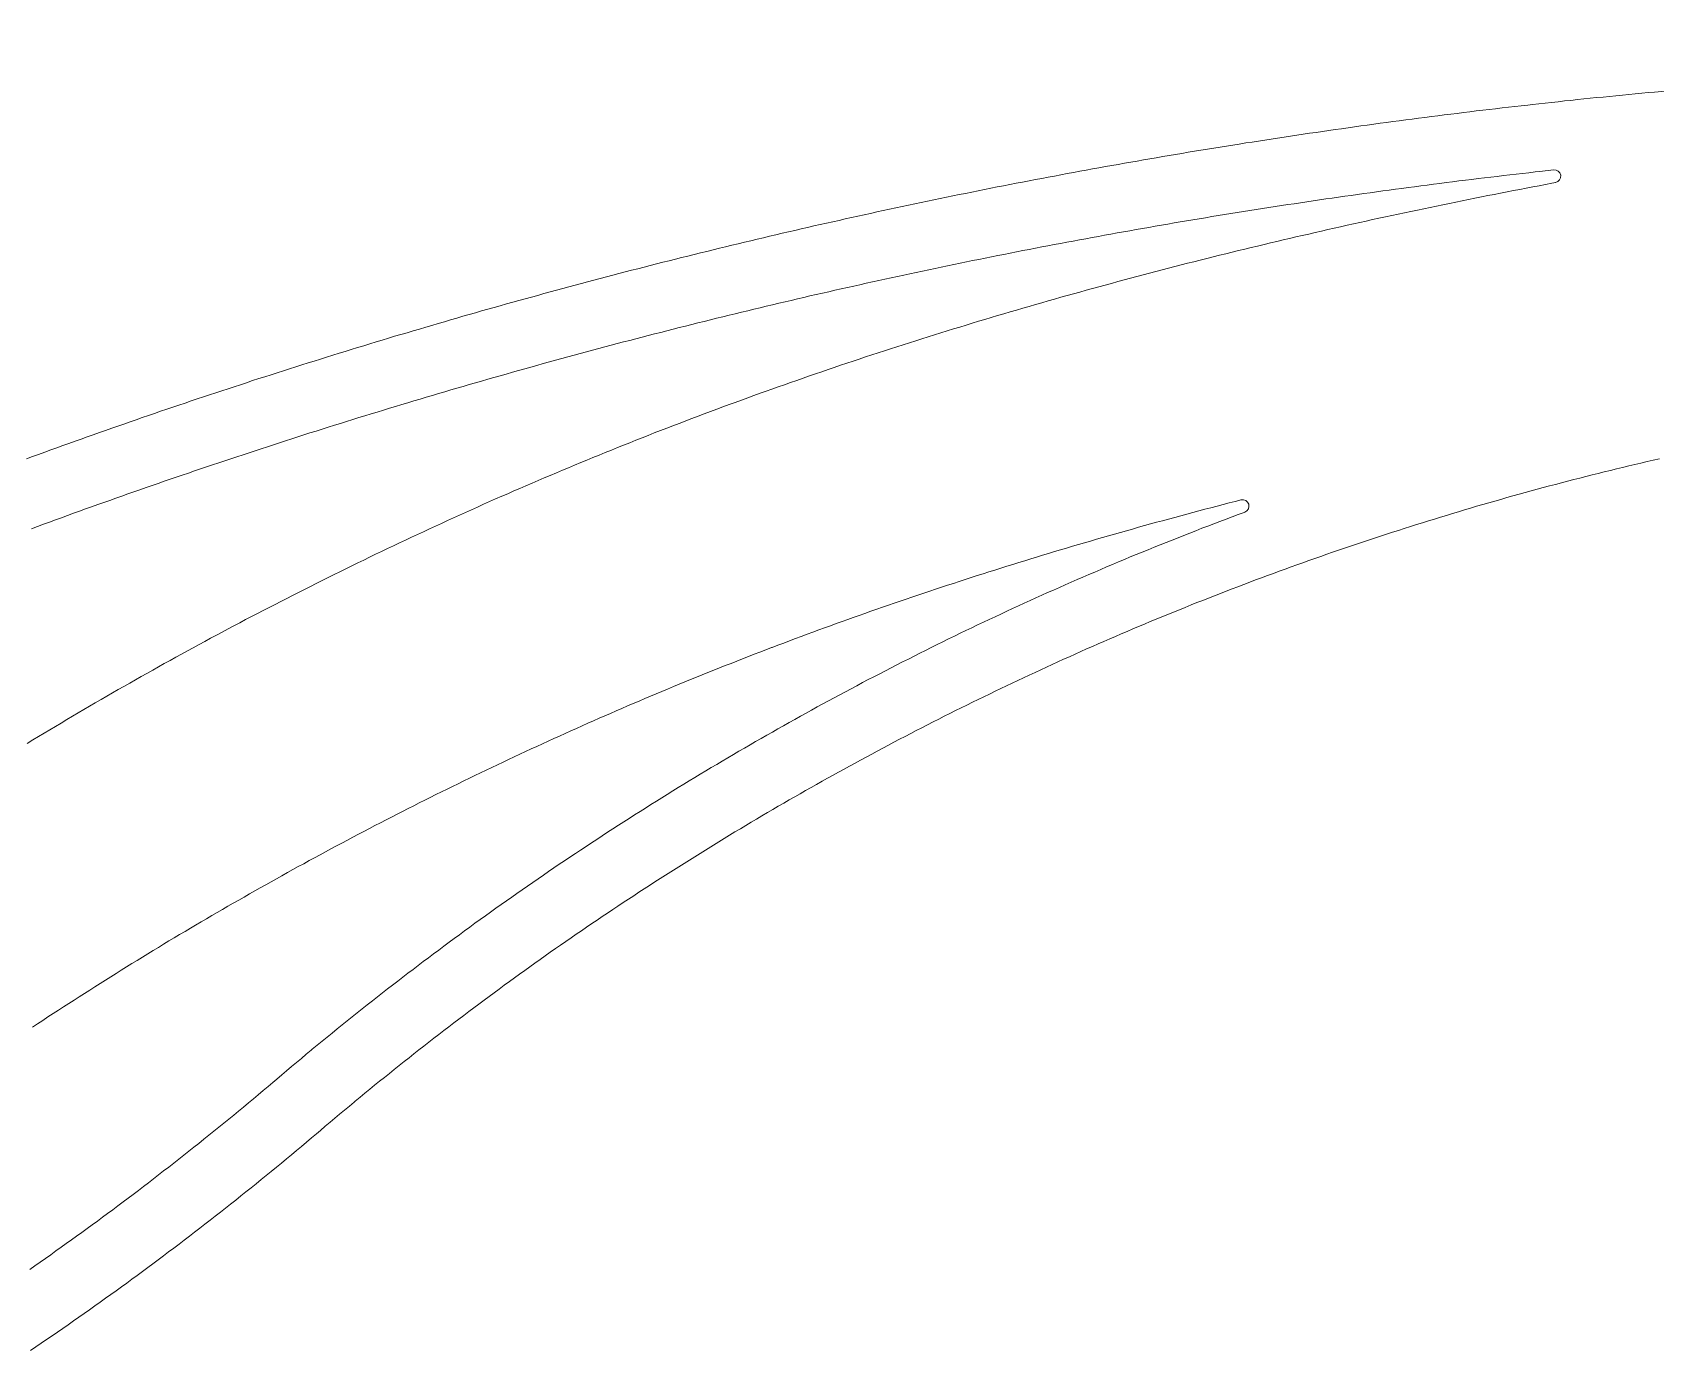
# Model space of a CAD drawing. Header units: millimetres. Extents: x 152904052 to 153933663, y 538271515 to 539240469.
# Drawn here: x 153537954 to 153540486, y 539137341 to 539139396 of the extents above; entities that cross this region are included whole.
import ezdxf

# ---------------------------------------------------------------- set-up
doc = ezdxf.new("R2010")
doc.units = ezdxf.units.MM
doc.layers.add('BORD', color=7, linetype='Continuous')

msp = doc.modelspace()

# ---------------------------------------------------------------- linework, layer by layer
at = {"layer": 'BORD', "color": 137, "lineweight": 0, "flags": 128}
for points in [[(153541489.7, 539139396.2), (153540484.4, 539139303.3), (153540484.4, 539139303.3), (153540474.4, 539139302.4), (153540464.3, 539139301.5), (153540454.3, 539139300.5), (153540444.2, 539139299.6), (153540434.2, 539139298.6), (153540424.1, 539139297.6), (153540414.1, 539139296.6), (153540404.1, 539139295.6), (153540394, 539139294.6), (153540384, 539139293.6), (153540374, 539139292.5), (153540363.9, 539139291.5), (153540353.9, 539139290.4), (153540343.8, 539139289.4), (153540333.8, 539139288.3), (153540323.8, 539139287.2), (153540313.8, 539139286.1), (153540303.7, 539139285), (153540293.7, 539139283.9), (153540286.5, 539139283.1), (153540276.5, 539139282), (153540266.5, 539139280.8), (153540256.4, 539139279.7), (153540246.4, 539139278.5), (153540236.4, 539139277.3), (153540226.4, 539139276.2), (153540216.4, 539139275), (153540206.3, 539139273.8), (153540196.3, 539139272.6), (153540186.3, 539139271.3), (153540176.3, 539139270.1), (153540166.3, 539139268.9), (153540156.3, 539139267.6), (153540146.3, 539139266.4), (153540136.2, 539139265.1), (153540126.2, 539139263.8), (153540116.2, 539139262.5), (153540106.2, 539139261.2), (153540096.2, 539139259.9), (153540086.2, 539139258.6), (153540076.2, 539139257.3), (153540066.2, 539139255.9), (153540056.2, 539139254.6), (153540046.2, 539139253.2), (153540036.2, 539139251.8), (153540026.2, 539139250.4), (153540016.2, 539139249.1), (153540006.2, 539139247.7), (153539996.2, 539139246.2), (153539986.3, 539139244.8), (153539976.3, 539139243.4), (153539966.3, 539139241.9), (153539956.3, 539139240.5), (153539946.3, 539139239), (153539936.3, 539139237.6), (153539926.4, 539139236.1), (153539916.4, 539139234.6), (153539906.4, 539139233.1), (153539896.4, 539139231.6), (153539886.4, 539139230.1), (153539876.5, 539139228.5), (153539866.5, 539139227), (153539856.5, 539139225.4), (153539846.6, 539139223.9), (153539836.6, 539139222.3), (153539826.6, 539139220.7), (153539816.7, 539139219.1), (153539806.7, 539139217.5), (153539796.7, 539139215.9), (153539786.8, 539139214.3), (153539776.8, 539139212.7), (153539766.9, 539139211), (153539756.9, 539139209.4), (153539747, 539139207.7), (153539737, 539139206.1), (153539727.1, 539139204.4), (153539717.1, 539139202.7), (153539707.2, 539139201), (153539697.2, 539139199.3), (153539687.3, 539139197.6), (153539677.3, 539139195.8), (153539667.4, 539139194.1), (153539657.5, 539139192.3), (153539647.5, 539139190.6), (153539637.6, 539139188.8), (153539627.7, 539139187), (153539617.7, 539139185.2), (153539607.8, 539139183.4), (153539597.9, 539139181.6), (153539588, 539139179.8), (153539578, 539139178), (153539568.1, 539139176.1), (153539558.2, 539139174.3), (153539548.3, 539139172.4), (153539538.4, 539139170.6), (153539528.4, 539139168.7), (153539518.5, 539139166.8), (153539508.6, 539139164.9), (153539498.7, 539139163), (153539488.8, 539139161.1), (153539478.9, 539139159.1), (153539469, 539139157.2), (153539459.1, 539139155.3), (153539449.2, 539139153.3), (153539439.3, 539139151.3), (153539429.4, 539139149.3), (153539419.5, 539139147.4), (153539409.6, 539139145.4), (153539399.7, 539139143.4), (153539389.9, 539139141.3), (153539380, 539139139.3), (153539370.1, 539139137.3), (153539360.2, 539139135.2), (153539350.3, 539139133.2), (153539340.5, 539139131.1), (153539330.6, 539139129), (153539320.7, 539139126.9), (153539310.8, 539139124.8), (153539301, 539139122.7), (153539291.1, 539139120.6), (153539281.2, 539139118.5), (153539271.4, 539139116.4), (153539261.5, 539139114.2), (153539251.7, 539139112.1), (153539241.8, 539139109.9), (153539232, 539139107.7), (153539222.1, 539139105.5), (153539212.3, 539139103.3), (153539202.4, 539139101.1), (153539192.6, 539139098.9), (153539182.7, 539139096.7), (153539172.9, 539139094.5), (153539163.1, 539139092.2), (153539153.2, 539139090), (153539143.4, 539139087.7), (153539133.6, 539139085.4), (153539123.7, 539139083.1), (153539113.9, 539139080.8), (153539104.1, 539139078.5), (153539094.3, 539139076.2), (153539084.4, 539139073.9), (153539074.6, 539139071.6), (153539064.8, 539139069.2), (153539055, 539139066.9), (153539045.2, 539139064.5), (153539035.4, 539139062.1), (153539025.6, 539139059.8), (153539015.8, 539139057.4), (153539006, 539139055), (153538996.2, 539139052.6), (153538986.4, 539139050.1), (153538976.6, 539139047.7), (153538966.8, 539139045.3), (153538957, 539139042.8), (153538947.2, 539139040.3), (153538937.4, 539139037.9), (153538927.7, 539139035.4), (153538917.9, 539139032.9), (153538908.1, 539139030.4), (153538898.3, 539139027.9), (153538888.6, 539139025.4), (153538878.8, 539139022.9), (153538869, 539139020.3), (153538859.3, 539139017.8), (153538849.5, 539139015.2), (153538839.7, 539139012.6), (153538830, 539139010.1), (153538820.2, 539139007.5), (153538810.5, 539139004.9), (153538800.7, 539139002.3), (153538791, 539138999.7), (153538781.3, 539138997), (153538771.5, 539138994.4), (153538761.8, 539138991.8), (153538752, 539138989.1), (153538742.3, 539138986.4), (153538732.6, 539138983.8), (153538722.9, 539138981.1), (153538713.1, 539138978.4), (153538703.4, 539138975.7), (153538693.7, 539138973), (153538684, 539138970.2), (153538674.3, 539138967.5), (153538664.6, 539138964.8), (153538654.8, 539138962), (153538645.1, 539138959.2), (153538635.4, 539138956.5), (153538625.7, 539138953.7), (153538616, 539138950.9), (153538606.4, 539138948.1), (153538596.7, 539138945.3), (153538587, 539138942.5), (153538577.3, 539138939.6), (153538567.6, 539138936.8), (153538557.9, 539138933.9), (153538548.3, 539138931.1), (153538538.6, 539138928.2), (153538528.9, 539138925.3), (153538519.2, 539138922.5), (153538509.6, 539138919.6), (153538499.9, 539138916.6), (153538490.3, 539138913.7), (153538480.6, 539138910.8), (153538470.9, 539138907.9), (153538461.3, 539138904.9), (153538451.6, 539138902), (153538442, 539138899), (153538432.4, 539138896), (153538422.7, 539138893), (153538413.1, 539138890), (153538403.5, 539138887), (153538393.8, 539138884), (153538384.2, 539138881), (153538374.6, 539138878), (153538365, 539138874.9), (153538355.3, 539138871.9), (153538345.7, 539138868.8), (153538336.1, 539138865.7), (153538326.5, 539138862.7), (153538316.9, 539138859.6), (153538307.3, 539138856.5), (153538297.7, 539138853.4), (153538288.1, 539138850.2), (153538278.5, 539138847.1), (153538268.9, 539138844), (153538259.3, 539138840.8), (153538249.8, 539138837.7), (153538240.2, 539138834.5), (153538230.6, 539138831.3), (153538221, 539138828.1), (153538211.4, 539138824.9), (153538201.9, 539138821.7), (153538192.3, 539138818.5), (153538182.8, 539138815.3), (153538173.2, 539138812.1), (153538163.6, 539138808.8), (153538154.1, 539138805.6), (153538144.5, 539138802.3), (153538135, 539138799), (153538125.5, 539138795.7), (153538115.9, 539138792.5), (153538106.4, 539138789.2), (153538096.9, 539138785.8), (153538087.3, 539138782.5), (153538077.8, 539138779.2), (153538068.3, 539138775.9), (153538058.8, 539138772.5), (153538049.2, 539138769.1), (153538039.7, 539138765.8), (153538030.2, 539138762.4), (153538020.7, 539138759), (153538011.2, 539138755.6), (153538001.7, 539138752.2), (153537992.2, 539138748.8), (153537982.7, 539138745.4), (153537973.3, 539138741.9), (153537963.8, 539138738.5), (153537954.3, 539138735), (153537944.8, 539138731.6)], [(153540326.9, 539139181.9), (153540305.3, 539139179.6), (153540298.2, 539139178.8), (153540288.3, 539139177.6), (153540278.4, 539139176.5), (153540268.5, 539139175.4), (153540258.5, 539139174.2), (153540248.6, 539139173.1), (153540238.7, 539139171.9), (153540228.8, 539139170.7), (153540218.9, 539139169.5), (153540209, 539139168.3), (153540199.1, 539139167.1), (153540189.2, 539139165.9), (153540179.2, 539139164.7), (153540169.3, 539139163.4), (153540159.4, 539139162.2), (153540149.5, 539139160.9), (153540139.6, 539139159.7), (153540129.7, 539139158.4), (153540119.8, 539139157.1), (153540109.9, 539139155.8), (153540100, 539139154.5), (153540090.1, 539139153.2), (153540080.2, 539139151.8), (153540070.3, 539139150.5), (153540060.4, 539139149.2), (153540050.5, 539139147.8), (153540040.6, 539139146.4), (153540030.8, 539139145.1), (153540020.9, 539139143.7), (153540011, 539139142.3), (153540001.1, 539139140.9), (153539991.2, 539139139.5), (153539981.3, 539139138), (153539971.4, 539139136.6), (153539961.6, 539139135.2), (153539951.7, 539139133.7), (153539941.8, 539139132.2), (153539931.9, 539139130.8), (153539922.1, 539139129.3), (153539912.2, 539139127.8), (153539902.3, 539139126.3), (153539892.5, 539139124.8), (153539882.6, 539139123.2), (153539872.7, 539139121.7), (153539862.9, 539139120.2), (153539853, 539139118.6), (153539843.1, 539139117), (153539833.3, 539139115.5), (153539823.4, 539139113.9), (153539813.6, 539139112.3), (153539803.7, 539139110.7), (153539793.8, 539139109.1), (153539784, 539139107.4), (153539774.1, 539139105.8), (153539764.3, 539139104.2), (153539754.4, 539139102.5), (153539744.6, 539139100.8), (153539734.8, 539139099.2), (153539724.9, 539139097.5), (153539715.1, 539139095.8), (153539705.2, 539139094.1), (153539695.4, 539139092.4), (153539685.6, 539139090.7), (153539675.7, 539139088.9), (153539665.9, 539139087.2), (153539656.1, 539139085.4), (153539646.2, 539139083.7), (153539636.4, 539139081.9), (153539626.6, 539139080.1), (153539616.8, 539139078.3), (153539606.9, 539139076.5), (153539597.1, 539139074.7), (153539587.3, 539139072.9), (153539577.5, 539139071.1), (153539567.7, 539139069.2), (153539557.9, 539139067.4), (153539548.1, 539139065.5), (153539538.2, 539139063.7), (153539528.4, 539139061.8), (153539518.6, 539139059.9), (153539508.8, 539139058), (153539499, 539139056.1), (153539489.2, 539139054.2), (153539479.4, 539139052.2), (153539469.6, 539139050.3), (153539459.8, 539139048.4), (153539450.1, 539139046.4), (153539440.3, 539139044.4), (153539430.5, 539139042.4), (153539420.7, 539139040.5), (153539410.9, 539139038.5), (153539401.1, 539139036.5), (153539391.3, 539139034.4), (153539381.6, 539139032.4), (153539371.8, 539139030.4), (153539362, 539139028.3), (153539352.2, 539139026.3), (153539342.5, 539139024.2), (153539332.7, 539139022.1), (153539322.9, 539139020.1), (153539313.2, 539139018), (153539303.4, 539139015.9), (153539293.7, 539139013.7), (153539283.9, 539139011.6), (153539274.2, 539139009.5), (153539264.4, 539139007.3), (153539254.7, 539139005.2), (153539244.9, 539139003), (153539235.2, 539139000.9), (153539225.4, 539138998.7), (153539215.7, 539138996.5), (153539205.9, 539138994.3), (153539196.2, 539138992.1), (153539186.5, 539138989.9), (153539176.7, 539138987.6), (153539167, 539138985.4), (153539157.3, 539138983.1), (153539147.5, 539138980.9), (153539137.8, 539138978.6), (153539128.1, 539138976.3), (153539118.4, 539138974), (153539108.7, 539138971.7), (153539098.9, 539138969.4), (153539089.2, 539138967.1), (153539079.5, 539138964.8), (153539069.8, 539138962.4), (153539060.1, 539138960.1), (153539050.4, 539138957.7), (153539040.7, 539138955.4), (153539031, 539138953), (153539021.3, 539138950.6), (153539011.6, 539138948.2), (153539001.9, 539138945.8), (153538992.2, 539138943.4), (153538982.6, 539138941), (153538972.9, 539138938.5), (153538963.2, 539138936.1), (153538953.5, 539138933.6), (153538943.8, 539138931.2), (153538934.2, 539138928.7), (153538924.5, 539138926.2), (153538914.8, 539138923.7), (153538905.2, 539138921.2), (153538895.5, 539138918.7), (153538885.8, 539138916.2), (153538876.2, 539138913.7), (153538866.5, 539138911.1), (153538856.9, 539138908.6), (153538847.2, 539138906), (153538837.6, 539138903.4), (153538827.9, 539138900.9), (153538818.3, 539138898.3), (153538808.6, 539138895.7), (153538799, 539138893.1), (153538789.4, 539138890.4), (153538779.7, 539138887.8), (153538770.1, 539138885.2), (153538760.5, 539138882.5), (153538750.8, 539138879.9), (153538741.2, 539138877.2), (153538731.6, 539138874.5), (153538722, 539138871.8), (153538712.4, 539138869.1), (153538702.8, 539138866.4), (153538693.1, 539138863.7), (153538683.5, 539138861), (153538673.9, 539138858.3), (153538664.3, 539138855.5), (153538654.7, 539138852.8), (153538645.1, 539138850), (153538635.6, 539138847.2), (153538626, 539138844.5), (153538616.4, 539138841.7), (153538606.8, 539138838.9), (153538597.2, 539138836.1), (153538587.6, 539138833.2), (153538578.1, 539138830.4), (153538568.5, 539138827.6), (153538558.9, 539138824.7), (153538549.3, 539138821.9), (153538539.8, 539138819), (153538530.2, 539138816.1), (153538520.7, 539138813.2), (153538511.1, 539138810.3), (153538501.6, 539138807.4), (153538492, 539138804.5), (153538482.5, 539138801.6), (153538472.9, 539138798.7), (153538463.4, 539138795.7), (153538453.8, 539138792.8), (153538444.3, 539138789.8), (153538434.8, 539138786.8), (153538425.2, 539138783.8), (153538415.7, 539138780.8), (153538406.2, 539138777.8), (153538396.7, 539138774.8), (153538387.1, 539138771.8), (153538377.6, 539138768.8), (153538368.1, 539138765.7), (153538358.6, 539138762.7), (153538349.1, 539138759.6), (153538339.6, 539138756.6), (153538330.1, 539138753.5), (153538320.6, 539138750.4), (153538311.1, 539138747.3), (153538301.6, 539138744.2), (153538292.1, 539138741.1), (153538282.7, 539138738), (153538273.2, 539138734.8), (153538263.7, 539138731.7), (153538254.2, 539138728.5), (153538244.8, 539138725.4), (153538235.3, 539138722.2), (153538225.8, 539138719), (153538216.4, 539138715.8), (153538206.9, 539138712.6), (153538197.5, 539138709.4), (153538188, 539138706.2), (153538178.6, 539138703), (153538169.1, 539138699.7), (153538159.7, 539138696.5), (153538150.2, 539138693.2), (153538140.8, 539138689.9), (153538131.4, 539138686.7), (153538121.9, 539138683.4), (153538112.5, 539138680.1), (153538103.1, 539138676.8), (153538093.7, 539138673.5), (153538084.2, 539138670.2), (153538074.8, 539138666.8), (153538065.4, 539138663.5), (153538056, 539138660.1), (153538046.6, 539138656.8), (153538037.2, 539138653.4), (153538027.8, 539138650), (153538018.4, 539138646.6), (153538009, 539138643.2), (153537999.7, 539138639.8), (153537990.3, 539138636.4), (153537980.9, 539138633), (153537971.5, 539138629.5), (153537962.1, 539138626.1), (153537952.8, 539138622.6)], [(153537946, 539138287.8), (153537954.8, 539138293.2), (153537963.6, 539138298.5), (153537972.4, 539138303.8), (153537981.3, 539138309.1), (153537990.1, 539138314.4), (153537999, 539138319.7), (153538007.8, 539138325), (153538016.7, 539138330.2), (153538025.6, 539138335.4), (153538034.5, 539138340.7), (153538043.4, 539138345.9), (153538052.3, 539138351), (153538061.2, 539138356.2), (153538070.1, 539138361.4), (153538079.1, 539138366.5), (153538088, 539138371.7), (153538097, 539138376.8), (153538105.9, 539138381.9), (153538114.9, 539138387), (153538123.9, 539138392), (153538132.8, 539138397.1), (153538141.8, 539138402.1), (153538150.8, 539138407.2), (153538159.8, 539138412.2), (153538168.9, 539138417.2), (153538177.9, 539138422.2), (153538186.9, 539138427.1), (153538196, 539138432.1), (153538205, 539138437), (153538214.1, 539138441.9), (153538223.1, 539138446.9), (153538232.2, 539138451.7), (153538241.3, 539138456.6), (153538250.4, 539138461.5), (153538259.5, 539138466.3), (153538268.6, 539138471.2), (153538277.7, 539138476), (153538286.8, 539138480.8), (153538296, 539138485.6), (153538305.1, 539138490.4), (153538314.2, 539138495.1), (153538323.4, 539138499.9), (153538332.6, 539138504.6), (153538341.7, 539138509.3), (153538350.9, 539138514), (153538360.1, 539138518.7), (153538369.3, 539138523.4), (153538378.5, 539138528), (153538387.7, 539138532.7), (153538396.9, 539138537.3), (153538406.1, 539138541.9), (153538415.3, 539138546.5), (153538424.6, 539138551.1), (153538433.8, 539138555.6), (153538443.1, 539138560.2), (153538452.3, 539138564.7), (153538461.6, 539138569.2), (153538470.9, 539138573.7), (153538480.2, 539138578.2), (153538489.4, 539138582.7), (153538498.7, 539138587.2), (153538508, 539138591.6), (153538517.4, 539138596), (153538526.7, 539138600.4), (153538536, 539138604.8), (153538545.3, 539138609.2), (153538554.7, 539138613.6), (153538564, 539138617.9), (153538573.4, 539138622.3), (153538582.7, 539138626.6), (153538592.1, 539138630.9), (153538601.5, 539138635.2), (153538610.9, 539138639.5), (153538620.2, 539138643.7), (153538629.6, 539138648), (153538639, 539138652.2), (153538648.5, 539138656.4), (153538657.9, 539138660.6), (153538667.3, 539138664.8), (153538676.7, 539138669), (153538686.2, 539138673.1), (153538695.6, 539138677.2), (153538705.1, 539138681.4), (153538714.5, 539138685.5), (153538724, 539138689.6), (153538733.5, 539138693.6), (153538742.9, 539138697.7), (153538752.4, 539138701.7), (153538761.9, 539138705.8), (153538771.4, 539138709.8), (153538780.9, 539138713.8), (153538790.4, 539138717.7), (153538799.9, 539138721.7), (153538809.5, 539138725.7), (153538819, 539138729.6), (153538828.5, 539138733.5), (153538838.1, 539138737.4), (153538847.6, 539138741.3), (153538857.2, 539138745.2), (153538866.7, 539138749), (153538876.3, 539138752.9), (153538885.9, 539138756.7), (153538895.5, 539138760.5), (153538905, 539138764.3), (153538914.6, 539138768.1), (153538924.2, 539138771.8), (153538933.8, 539138775.6), (153538943.5, 539138779.3), (153538953.1, 539138783), (153538962.7, 539138786.7), (153538972.3, 539138790.4), (153538973.3, 539138790.7), (153538973.3, 539138790.7), (153538982.9, 539138794.4), (153538992.6, 539138798.1), (153539002.2, 539138801.7), (153539011.9, 539138805.3), (153539021.5, 539138808.9), (153539031.2, 539138812.5), (153539040.8, 539138816.1), (153539050.5, 539138819.6), (153539060.2, 539138823.1), (153539069.9, 539138826.7), (153539079.6, 539138830.2), (153539089.2, 539138833.7), (153539098.9, 539138837.1), (153539107.7, 539138840.3), (153539117.4, 539138843.7), (153539127.1, 539138847.1), (153539136.8, 539138850.5), (153539146.5, 539138853.9), (153539156.2, 539138857.3), (153539166, 539138860.7), (153539175.7, 539138864), (153539185.4, 539138867.4), (153539195.2, 539138870.7), (153539204.9, 539138874), (153539214.7, 539138877.3), (153539224.4, 539138880.6), (153539234.2, 539138883.8), (153539243.9, 539138887.1), (153539253.7, 539138890.3), (153539263.4, 539138893.5), (153539273.2, 539138896.7), (153539283, 539138899.9), (153539292.8, 539138903.1), (153539302.6, 539138906.2), (153539312.3, 539138909.4), (153539322.1, 539138912.5), (153539331.9, 539138915.6), (153539341.7, 539138918.7), (153539351.5, 539138921.8), (153539361.3, 539138924.9), (153539371.1, 539138927.9), (153539380.9, 539138931), (153539390.8, 539138934), (153539400.6, 539138937), (153539410.4, 539138940), (153539420.2, 539138943), (153539430, 539138946), (153539439.9, 539138948.9), (153539449.7, 539138951.9), (153539459.5, 539138954.8), (153539469.4, 539138957.7), (153539479.2, 539138960.6), (153539489.1, 539138963.5), (153539498.9, 539138966.4), (153539508.8, 539138969.2), (153539518.6, 539138972.1), (153539528.5, 539138974.9), (153539538.4, 539138977.7), (153539548.2, 539138980.5), (153539558.1, 539138983.3), (153539568, 539138986.1), (153539577.8, 539138988.8), (153539587.7, 539138991.6), (153539597.6, 539138994.3), (153539607.5, 539138997.1), (153539617.4, 539138999.8), (153539627.2, 539139002.5), (153539637.1, 539139005.1), (153539647, 539139007.8), (153539656.9, 539139010.5), (153539666.8, 539139013.1), (153539676.7, 539139015.7), (153539686.6, 539139018.4), (153539696.5, 539139021), (153539706.4, 539139023.6), (153539716.3, 539139026.1), (153539726.2, 539139028.7), (153539736.2, 539139031.3), (153539746.1, 539139033.8), (153539756, 539139036.3), (153539765.9, 539139038.8), (153539775.8, 539139041.3), (153539785.8, 539139043.8), (153539795.7, 539139046.3), (153539805.6, 539139048.8), (153539815.6, 539139051.2), (153539825.5, 539139053.7), (153539835.4, 539139056.1), (153539845.4, 539139058.5), (153539855.3, 539139060.9), (153539865.2, 539139063.3), (153539875.2, 539139065.7), (153539885.1, 539139068.1), (153539895.1, 539139070.4), (153539905, 539139072.8), (153539915, 539139075.1), (153539924.9, 539139077.4), (153539934.9, 539139079.7), (153539944.8, 539139082), (153539954.8, 539139084.3), (153539964.8, 539139086.6), (153539974.7, 539139088.9), (153539984.7, 539139091.1), (153539994.6, 539139093.3), (153540004.6, 539139095.6), (153540014.6, 539139097.8), (153540024.6, 539139100), (153540034.5, 539139102.2), (153540044.5, 539139104.4), (153540054.5, 539139106.5), (153540064.4, 539139108.7), (153540074.4, 539139110.9), (153540084.4, 539139113), (153540094.4, 539139115.1), (153540104.4, 539139117.2), (153540114.3, 539139119.3), (153540124.3, 539139121.4), (153540134.3, 539139123.5), (153540144.3, 539139125.6), (153540154.3, 539139127.7), (153540164.3, 539139129.7), (153540174.3, 539139131.7), (153540184.3, 539139133.8), (153540194.2, 539139135.8), (153540204.2, 539139137.8), (153540214.2, 539139139.8), (153540224.2, 539139141.8), (153540234.2, 539139143.8), (153540244.2, 539139145.7), (153540254.2, 539139147.7), (153540264.2, 539139149.7), (153540274.2, 539139151.6), (153540284.2, 539139153.5), (153540294.2, 539139155.4), (153540304.2, 539139157.3), (153540314.2, 539139159.2), (153540324.2, 539139161.1), (153540330.1, 539139162.2)], [(153537951.1, 539137341.4), (153537959.6, 539137347.1), (153537968, 539137352.8), (153537976.4, 539137358.6), (153537984.8, 539137364.3), (153537993.2, 539137370.1), (153538001.6, 539137375.9), (153538009.9, 539137381.7), (153538018.3, 539137387.5), (153538026.6, 539137393.3), (153538035, 539137399.2), (153538043.3, 539137405.1), (153538051.6, 539137410.9), (153538059.9, 539137416.8), (153538068.2, 539137422.8), (153538076.4, 539137428.7), (153538084.7, 539137434.6), (153538092.9, 539137440.6), (153538101.2, 539137446.6), (153538109.4, 539137452.6), (153538117.6, 539137458.6), (153538125.8, 539137464.6), (153538134, 539137470.7), (153538142.2, 539137476.8), (153538150.3, 539137482.8), (153538158.5, 539137488.9), (153538166.6, 539137495.1), (153538174.8, 539137501.2), (153538182.9, 539137507.3), (153538191, 539137513.5), (153538199.1, 539137519.7), (153538207.1, 539137525.9), (153538215.2, 539137532.1), (153538223.3, 539137538.3), (153538231.3, 539137544.6), (153538239.3, 539137550.8), (153538247.3, 539137557.1), (153538255.3, 539137563.4), (153538263.3, 539137569.7), (153538271.3, 539137576), (153538279.3, 539137582.4), (153538287.2, 539137588.7), (153538295.2, 539137595.1), (153538303.1, 539137601.5), (153538311, 539137607.9), (153538318.9, 539137614.3), (153538326.8, 539137620.7), (153538334.7, 539137627.2), (153538342.5, 539137633.7), (153538350.4, 539137640.1), (153538358.2, 539137646.6), (153538366, 539137653.1), (153538373.9, 539137659.7), (153538381.7, 539137666.2), (153538389.4, 539137672.8), (153538397.2, 539137679.4), (153538403.4, 539137684.6), (153538403.4, 539137684.6), (153538410.9, 539137691), (153538418.4, 539137697.3), (153538425.9, 539137703.6), (153538433.4, 539137709.9), (153538440.9, 539137716.2), (153538448.5, 539137722.5), (153538456, 539137728.8), (153538457.6, 539137730.1), (153538465.2, 539137736.3), (153538472.8, 539137742.5), (153538480.4, 539137748.7), (153538488, 539137755), (153538495.6, 539137761.1), (153538503.2, 539137767.3), (153538510.9, 539137773.5), (153538518.6, 539137779.6), (153538526.2, 539137785.7), (153538533.9, 539137791.8), (153538541.6, 539137797.9), (153538549.3, 539137804), (153538557.1, 539137810.1), (153538564.8, 539137816.1), (153538572.5, 539137822.2), (153538580.3, 539137828.2), (153538588.1, 539137834.2), (153538595.9, 539137840.2), (153538603.7, 539137846.1), (153538611.5, 539137852.1), (153538619.3, 539137858), (153538627.1, 539137863.9), (153538635, 539137869.9), (153538642.8, 539137875.7), (153538650.7, 539137881.6), (153538658.6, 539137887.5), (153538666.5, 539137893.3), (153538674.4, 539137899.2), (153538682.3, 539137905), (153538690.2, 539137910.8), (153538698.1, 539137916.6), (153538706.1, 539137922.3), (153538714, 539137928.1), (153538722, 539137933.8), (153538730, 539137939.5), (153538738, 539137945.2), (153538746, 539137950.9), (153538754, 539137956.6), (153538762, 539137962.2), (153538770.1, 539137967.9), (153538778.1, 539137973.5), (153538786.2, 539137979.1), (153538794.3, 539137984.7), (153538802.4, 539137990.3), (153538810.5, 539137995.8), (153538818.6, 539138001.4), (153538826.7, 539138006.9), (153538834.8, 539138012.4), (153538843, 539138017.9), (153538851.1, 539138023.4), (153538859.3, 539138028.8), (153538867.4, 539138034.3), (153538875.6, 539138039.7), (153538883.8, 539138045.1), (153538892, 539138050.5), (153538900.2, 539138055.9), (153538908.5, 539138061.2), (153538916.7, 539138066.6), (153538925, 539138071.9), (153538933.2, 539138077.2), (153538941.5, 539138082.5), (153538949.8, 539138087.8), (153538958.1, 539138093.1), (153538966.4, 539138098.3), (153538974.7, 539138103.5), (153538983, 539138108.7), (153538991.3, 539138113.9), (153538999.7, 539138119.1), (153539008, 539138124.3), (153539016.4, 539138129.4), (153539024.8, 539138134.5), (153539033.1, 539138139.7), (153539041.5, 539138144.8), (153539049.9, 539138149.8), (153539058.4, 539138154.9), (153539066.8, 539138159.9), (153539075.2, 539138165), (153539083.7, 539138170), (153539092.1, 539138175), (153539100.6, 539138180), (153539109.1, 539138184.9), (153539117.6, 539138189.9), (153539126, 539138194.8), (153539134.6, 539138199.7), (153539143.1, 539138204.6), (153539151.6, 539138209.5), (153539160.1, 539138214.3), (153539168.7, 539138219.2), (153539177.2, 539138224), (153539185.8, 539138228.8), (153539194.4, 539138233.6), (153539202.9, 539138238.3), (153539211.5, 539138243.1), (153539220.1, 539138247.8), (153539228.7, 539138252.6), (153539237.4, 539138257.3), (153539246, 539138262), (153539254.6, 539138266.6), (153539263.3, 539138271.3), (153539271.9, 539138275.9), (153539280.6, 539138280.5), (153539289.3, 539138285.1), (153539298, 539138289.7), (153539306.7, 539138294.3), (153539315.4, 539138298.8), (153539324.1, 539138303.4), (153539332.8, 539138307.9), (153539341.5, 539138312.4), (153539350.3, 539138316.8), (153539359, 539138321.3), (153539367.8, 539138325.7), (153539376.5, 539138330.2), (153539385.3, 539138334.6), (153539394.1, 539138339), (153539402.9, 539138343.3), (153539411.7, 539138347.7), (153539420.5, 539138352), (153539429.3, 539138356.4), (153539438.1, 539138360.7), (153539447, 539138364.9), (153539455.8, 539138369.2), (153539464.7, 539138373.5), (153539473.5, 539138377.7), (153539482.4, 539138381.9), (153539491.3, 539138386.1), (153539500.2, 539138390.3), (153539509.1, 539138394.4), (153539518, 539138398.6), (153539526.9, 539138402.7), (153539535.8, 539138406.8), (153539544.7, 539138410.9), (153539553.7, 539138415), (153539562.6, 539138419), (153539571.6, 539138423.1), (153539580.5, 539138427.1), (153539589.5, 539138431.1), (153539598.5, 539138435.1), (153539607.5, 539138439), (153539616.4, 539138443), (153539625.4, 539138446.9), (153539634.5, 539138450.8), (153539643.5, 539138454.7), (153539652.5, 539138458.6), (153539661.5, 539138462.4), (153539670.6, 539138466.3), (153539679.6, 539138470.1), (153539688.7, 539138473.9), (153539697.7, 539138477.7), (153539706.8, 539138481.4), (153539715.9, 539138485.2), (153539725, 539138488.9), (153539734.1, 539138492.6), (153539743.2, 539138496.3), (153539752.3, 539138500), (153539761.4, 539138503.7), (153539770.5, 539138507.3), (153539779.6, 539138510.9), (153539788.8, 539138514.5), (153539797.9, 539138518.1), (153539807.1, 539138521.7), (153539816.2, 539138525.2), (153539825.4, 539138528.7), (153539834.5, 539138532.2), (153539843.7, 539138535.7), (153539852.9, 539138539.2), (153539862.1, 539138542.7), (153539871.3, 539138546.1), (153539880.5, 539138549.5), (153539889.7, 539138552.9), (153539898.9, 539138556.3), (153539908.2, 539138559.7), (153539917.4, 539138563), (153539926.6, 539138566.3), (153539935.9, 539138569.6), (153539945.1, 539138572.9), (153539954.4, 539138576.2), (153539963.7, 539138579.5), (153539972.9, 539138582.7), (153539982.2, 539138585.9), (153539991.5, 539138589.1), (153540000.8, 539138592.3), (153540010.1, 539138595.4), (153540019.4, 539138598.6), (153540028.7, 539138601.7), (153540038, 539138604.8), (153540047.3, 539138607.9), (153540056.7, 539138610.9), (153540066, 539138614), (153540075.3, 539138617), (153540084.7, 539138620), (153540094, 539138623), (153540103.4, 539138626), (153540112.8, 539138629), (153540122.1, 539138631.9), (153540131.5, 539138634.8), (153540140.9, 539138637.7), (153540150.3, 539138640.6), (153540159.7, 539138643.4), (153540169.1, 539138646.3), (153540178.5, 539138649.1), (153540187.9, 539138651.9), (153540197.3, 539138654.7), (153540206.7, 539138657.5), (153540216.2, 539138660.2), (153540225.6, 539138662.9), (153540235, 539138665.6), (153540244.5, 539138668.3), (153540253.9, 539138671), (153540263.4, 539138673.7), (153540272.9, 539138676.3), (153540282.3, 539138678.9), (153540291.8, 539138681.5), (153540301.3, 539138684.1), (153540310.7, 539138686.6), (153540320.2, 539138689.2), (153540329.7, 539138691.7), (153540339.2, 539138694.2), (153540348.7, 539138696.7), (153540358.2, 539138699.1), (153540367.7, 539138701.6), (153540377.3, 539138704), (153540386.8, 539138706.4), (153540396.3, 539138708.8), (153540405.8, 539138711.2), (153540415.4, 539138713.5), (153540424.9, 539138715.8), (153540434.4, 539138718.2), (153540444, 539138720.4), (153540453.6, 539138722.7), (153540463.1, 539138725), (153540472.7, 539138727.2), (153540482.2, 539138729.4), (153540491.8, 539138731.6)], [(153537954.1, 539137845.5), (153537962.2, 539137850.8), (153537970.3, 539137856.1), (153537978.4, 539137861.4), (153537986.5, 539137866.7), (153537994.7, 539137872), (153538002.8, 539137877.3), (153538010.9, 539137882.6), (153538019.1, 539137887.8), (153538027.2, 539137893), (153538035.4, 539137898.2), (153538043.6, 539137903.4), (153538051.8, 539137908.6), (153538060, 539137913.8), (153538068.2, 539137919), (153538076.4, 539137924.1), (153538084.6, 539137929.3), (153538092.8, 539137934.4), (153538101.1, 539137939.5), (153538109.3, 539137944.6), (153538117.5, 539137949.7), (153538125.8, 539137954.7), (153538134.1, 539137959.8), (153538142.3, 539137964.8), (153538150.6, 539137969.9), (153538158.9, 539137974.9), (153538167.2, 539137979.9), (153538175.5, 539137984.9), (153538183.8, 539137989.8), (153538192.2, 539137994.8), (153538200.5, 539137999.7), (153538208.8, 539138004.7), (153538217.2, 539138009.6), (153538225.6, 539138014.5), (153538233.9, 539138019.4), (153538242.3, 539138024.3), (153538250.7, 539138029.1), (153538259.1, 539138034), (153538267.5, 539138038.8), (153538275.9, 539138043.6), (153538284.3, 539138048.4), (153538292.7, 539138053.2), (153538301.1, 539138058), (153538309.6, 539138062.8), (153538318, 539138067.5), (153538326.5, 539138072.3), (153538334.9, 539138077), (153538343.4, 539138081.7), (153538351.9, 539138086.4), (153538360.3, 539138091.1), (153538368.8, 539138095.8), (153538377.3, 539138100.4), (153538385.8, 539138105.1), (153538394.3, 539138109.7), (153538402.9, 539138114.3), (153538411.4, 539138118.9), (153538419.9, 539138123.5), (153538428.5, 539138128.1), (153538437, 539138132.6), (153538445.6, 539138137.2), (153538454.2, 539138141.7), (153538462.7, 539138146.2), (153538471.3, 539138150.7), (153538479.9, 539138155.2), (153538488.5, 539138159.7), (153538497.1, 539138164.1), (153538505.7, 539138168.6), (153538514.3, 539138173), (153538522.9, 539138177.4), (153538531.6, 539138181.8), (153538540.2, 539138186.2), (153538548.9, 539138190.6), (153538557.5, 539138195), (153538566.2, 539138199.3), (153538574.8, 539138203.7), (153538583.5, 539138208), (153538592.2, 539138212.3), (153538600.9, 539138216.6), (153538609.6, 539138220.8), (153538618.3, 539138225.1), (153538627, 539138229.3), (153538635.7, 539138233.6), (153538644.4, 539138237.8), (153538653.2, 539138242), (153538661.9, 539138246.2), (153538670.7, 539138250.4), (153538679.4, 539138254.5), (153538688.2, 539138258.7), (153538696.9, 539138262.8), (153538705.7, 539138266.9), (153538714.5, 539138271), (153538723.3, 539138275.1), (153538732.1, 539138279.2), (153538740.8, 539138283.3), (153538749.7, 539138287.3), (153538758.5, 539138291.3), (153538767.3, 539138295.4), (153538776.1, 539138299.4), (153538784.9, 539138303.3), (153538793.8, 539138307.3), (153538802.6, 539138311.3), (153538811.5, 539138315.2), (153538820.3, 539138319.2), (153538829.2, 539138323.1), (153538838.1, 539138327), (153538846.9, 539138330.9), (153538855.8, 539138334.7), (153538864.7, 539138338.6), (153538873.6, 539138342.4), (153538882.5, 539138346.3), (153538891.4, 539138350.1), (153538900.3, 539138353.9), (153538909.3, 539138357.7), (153538918.2, 539138361.4), (153538927.1, 539138365.2), (153538936.1, 539138368.9), (153538945, 539138372.6), (153538953.9, 539138376.4), (153538962.9, 539138380.1), (153538971.9, 539138383.7), (153538980.8, 539138387.4), (153538989.8, 539138391.1), (153538998.8, 539138394.7), (153539007.8, 539138398.3), (153539016.8, 539138401.9), (153539025.8, 539138405.5), (153539034.8, 539138409.1), (153539043.8, 539138412.7), (153539052.8, 539138416.2), (153539061.8, 539138419.7), (153539070.9, 539138423.3), (153539079.9, 539138426.8), (153539088.9, 539138430.3), (153539098, 539138433.7), (153539107, 539138437.2), (153539107.9, 539138437.5), (153539117, 539138441), (153539126, 539138444.4), (153539135.1, 539138447.8), (153539144.2, 539138451.2), (153539153.3, 539138454.6), (153539162.4, 539138458), (153539171.5, 539138461.3), (153539180.6, 539138464.7), (153539189.7, 539138468), (153539198.8, 539138471.3), (153539207.9, 539138474.6), (153539217, 539138477.9), (153539226.2, 539138481.2), (153539234.4, 539138484.1), (153539243.6, 539138487.4), (153539252.7, 539138490.6), (153539261.9, 539138493.8), (153539271, 539138497), (153539280.2, 539138500.2), (153539289.4, 539138503.4), (153539298.5, 539138506.6), (153539307.7, 539138509.7), (153539316.9, 539138512.8), (153539326.1, 539138516), (153539335.3, 539138519.1), (153539344.5, 539138522.2), (153539353.7, 539138525.2), (153539363, 539138528.3), (153539372.2, 539138531.4), (153539381.4, 539138534.4), (153539390.6, 539138537.4), (153539399.9, 539138540.4), (153539409.1, 539138543.4), (153539418.4, 539138546.4), (153539427.6, 539138549.4), (153539436.9, 539138552.4), (153539446.2, 539138555.3), (153539455.4, 539138558.2), (153539464.7, 539138561.2), (153539474, 539138564.1), (153539483.3, 539138567), (153539492.6, 539138569.8), (153539501.9, 539138572.7), (153539511.2, 539138575.6), (153539520.5, 539138578.4), (153539529.8, 539138581.2), (153539539.1, 539138584), (153539548.4, 539138586.9), (153539557.8, 539138589.6), (153539567.1, 539138592.4), (153539576.4, 539138595.2), (153539585.8, 539138597.9), (153539595.1, 539138600.7), (153539604.5, 539138603.4), (153539613.8, 539138606.1), (153539623.2, 539138608.8), (153539632.6, 539138611.5), (153539641.9, 539138614.2), (153539651.3, 539138616.8), (153539660.7, 539138619.5), (153539670.1, 539138622.1), (153539679.4, 539138624.8), (153539688.8, 539138627.4), (153539698.2, 539138630), (153539707.6, 539138632.6), (153539717, 539138635.1), (153539726.4, 539138637.7), (153539735.9, 539138640.3), (153539745.3, 539138642.8), (153539754.7, 539138645.3), (153539764.1, 539138647.9), (153539773.6, 539138650.4), (153539783, 539138652.9), (153539792.4, 539138655.3), (153539801.9, 539138657.8), (153539811.3, 539138660.3), (153539820.8, 539138662.7), (153539830.2, 539138665.1), (153539839.7, 539138667.6), (153539839.8, 539138667.6)], [(153537950, 539137467.9), (153537958.2, 539137473.6), (153537966.4, 539137479.3), (153537974.5, 539137485), (153537982.7, 539137490.8), (153537990.8, 539137496.6), (153537998.9, 539137502.3), (153538007, 539137508.1), (153538015.1, 539137513.9), (153538023.2, 539137519.8), (153538031.3, 539137525.6), (153538039.4, 539137531.5), (153538047.4, 539137537.4), (153538055.5, 539137543.2), (153538063.5, 539137549.2), (153538071.5, 539137555.1), (153538079.5, 539137561), (153538087.5, 539137567), (153538095.5, 539137573), (153538103.5, 539137578.9), (153538111.4, 539137584.9), (153538119.4, 539137591), (153538127.3, 539137597), (153538135.2, 539137603.1), (153538143.2, 539137609.1), (153538151.1, 539137615.2), (153538158.9, 539137621.3), (153538166.8, 539137627.4), (153538174.7, 539137633.6), (153538182.5, 539137639.7), (153538190.4, 539137645.9), (153538198.2, 539137652), (153538206, 539137658.2), (153538213.8, 539137664.4), (153538221.6, 539137670.7), (153538229.4, 539137676.9), (153538237.1, 539137683.2), (153538244.9, 539137689.4), (153538252.6, 539137695.7), (153538260.3, 539137702), (153538268.1, 539137708.3), (153538275.8, 539137714.7), (153538283.4, 539137721), (153538291.1, 539137727.4), (153538298.8, 539137733.8), (153538306.4, 539137740.2), (153538314.1, 539137746.6), (153538321.7, 539137753), (153538329.3, 539137759.4), (153538335.3, 539137764.6), (153538335.3, 539137764.6), (153538343, 539137771.1), (153538350.7, 539137777.5), (153538358.3, 539137784), (153538366, 539137790.5), (153538373.7, 539137796.9), (153538381.4, 539137803.3), (153538389.1, 539137809.7), (153538390.7, 539137811), (153538398.5, 539137817.4), (153538406.2, 539137823.7), (153538414, 539137830.1), (153538421.7, 539137836.4), (153538429.5, 539137842.7), (153538437.3, 539137849.1), (153538445.2, 539137855.3), (153538453, 539137861.6), (153538460.8, 539137867.9), (153538468.7, 539137874.1), (153538476.5, 539137880.3), (153538484.4, 539137886.5), (153538492.3, 539137892.7), (153538500.2, 539137898.9), (153538508.1, 539137905.1), (153538516, 539137911.2), (153538524, 539137917.3), (153538531.9, 539137923.5), (153538539.9, 539137929.6), (153538547.9, 539137935.6), (153538555.9, 539137941.7), (153538563.9, 539137947.8), (153538571.9, 539137953.8), (153538579.9, 539137959.8), (153538587.9, 539137965.8), (153538596, 539137971.8), (153538604, 539137977.8), (153538612.1, 539137983.7), (153538620.2, 539137989.7), (153538628.3, 539137995.6), (153538636.4, 539138001.5), (153538644.5, 539138007.4), (153538652.7, 539138013.2), (153538660.8, 539138019.1), (153538668.9, 539138024.9), (153538677.1, 539138030.8), (153538685.3, 539138036.6), (153538693.5, 539138042.4), (153538701.7, 539138048.1), (153538709.9, 539138053.9), (153538718.1, 539138059.6), (153538726.4, 539138065.4), (153538734.6, 539138071.1), (153538742.9, 539138076.8), (153538751.1, 539138082.4), (153538759.4, 539138088.1), (153538767.7, 539138093.7), (153538776, 539138099.4), (153538784.3, 539138105), (153538792.6, 539138110.6), (153538801, 539138116.2), (153538809.3, 539138121.7), (153538817.7, 539138127.3), (153538826.1, 539138132.8), (153538834.4, 539138138.3), (153538842.8, 539138143.8), (153538851.2, 539138149.3), (153538859.7, 539138154.7), (153538868.1, 539138160.2), (153538876.5, 539138165.6), (153538885, 539138171), (153538893.4, 539138176.4), (153538901.9, 539138181.8), (153538910.4, 539138187.1), (153538918.9, 539138192.5), (153538927.4, 539138197.8), (153538935.9, 539138203.1), (153538944.4, 539138208.4), (153538952.9, 539138213.7), (153538961.5, 539138218.9), (153538970, 539138224.1), (153538978.6, 539138229.4), (153538987.2, 539138234.6), (153538995.7, 539138239.8), (153539004.3, 539138244.9), (153539012.9, 539138250.1), (153539021.6, 539138255.2), (153539030.2, 539138260.3), (153539038.8, 539138265.4), (153539047.5, 539138270.5), (153539056.1, 539138275.6), (153539064.8, 539138280.6), (153539073.5, 539138285.7), (153539082.1, 539138290.7), (153539090.8, 539138295.7), (153539099.6, 539138300.7), (153539108.3, 539138305.6), (153539117, 539138310.6), (153539125.7, 539138315.5), (153539134.5, 539138320.4), (153539143.2, 539138325.3), (153539152, 539138330.2), (153539160.8, 539138335), (153539169.6, 539138339.9), (153539178.4, 539138344.7), (153539187.2, 539138349.5), (153539196, 539138354.3), (153539204.8, 539138359), (153539213.6, 539138363.8), (153539222.5, 539138368.5), (153539231.3, 539138373.2), (153539240.2, 539138377.9), (153539249.1, 539138382.6), (153539257.9, 539138387.3), (153539266.8, 539138391.9), (153539275.7, 539138396.6), (153539284.6, 539138401.2), (153539293.6, 539138405.8), (153539302.5, 539138410.3), (153539311.4, 539138414.9), (153539320.4, 539138419.4), (153539329.3, 539138423.9), (153539338.3, 539138428.5), (153539347.2, 539138432.9), (153539356.2, 539138437.4), (153539365.2, 539138441.9), (153539374.2, 539138446.3), (153539383.2, 539138450.7), (153539392.2, 539138455.1), (153539401.3, 539138459.5), (153539410.3, 539138463.8), (153539419.3, 539138468.2), (153539428.4, 539138472.5), (153539437.4, 539138476.8), (153539446.5, 539138481.1), (153539455.6, 539138485.3), (153539464.7, 539138489.6), (153539473.8, 539138493.8), (153539482.9, 539138498), (153539492, 539138502.2), (153539501.1, 539138506.4), (153539510.2, 539138510.6), (153539519.4, 539138514.7), (153539528.5, 539138518.8), (153539537.7, 539138522.9), (153539546.8, 539138527), (153539556, 539138531.1), (153539565.2, 539138535.1), (153539574.4, 539138539.2), (153539583.5, 539138543.2), (153539592.7, 539138547.2), (153539602, 539138551.1), (153539611.2, 539138555.1), (153539620.4, 539138559), (153539629.6, 539138563), (153539638.9, 539138566.9), (153539648.1, 539138570.7), (153539657.4, 539138574.6), (153539666.6, 539138578.5), (153539675.9, 539138582.3), (153539685.2, 539138586.1), (153539694.5, 539138589.9), (153539703.8, 539138593.7), (153539713.1, 539138597.4), (153539722.4, 539138601.1), (153539731.7, 539138604.9), (153539741, 539138608.6), (153539750.3, 539138612.2), (153539759.7, 539138615.9), (153539769, 539138619.5), (153539778.4, 539138623.2), (153539787.7, 539138626.8), (153539797.1, 539138630.3), (153539806.5, 539138633.9), (153539815.9, 539138637.5), (153539825.3, 539138641), (153539834.7, 539138644.5), (153539844.1, 539138648), (153539845.2, 539138648.4)]]:
    msp.add_lwpolyline(points, dxfattribs=at)
for points in [[(153540329.9, 539139162.2, 0.963013), (153540326.9, 539139181.9)], [(153539845.2, 539138648.4, 0.950776), (153539839.2, 539138667.5)]]:
    msp.add_lwpolyline(points, format="xyb", dxfattribs=at)

doc.saveas('drawing.dxf')
